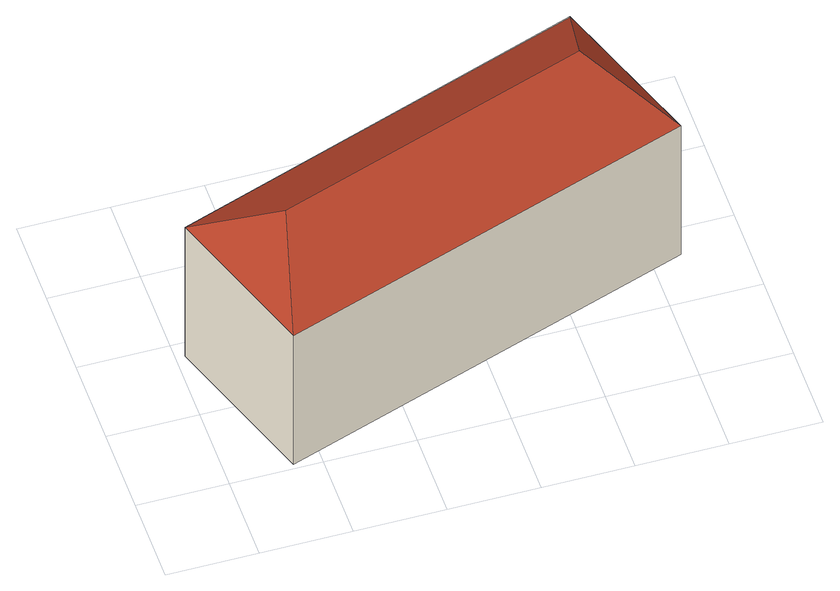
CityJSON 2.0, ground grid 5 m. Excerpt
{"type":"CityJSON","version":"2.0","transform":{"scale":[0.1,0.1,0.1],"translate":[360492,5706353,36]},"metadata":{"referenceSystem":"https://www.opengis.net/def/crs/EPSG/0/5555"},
"CityObjects":{
"building1":{"type":"Building","attributes":{"function":"31001_1010","yearOfConstruction":1955,"roofType":"3200","measuredHeight":13.05,"storeysAboveGround":3},"address":[{"countryName":"Germany","locality_type":"Town","localityName":"Essen","thoroughfare_type":"Street","thoroughfareNumber":"208","thoroughfareName":"Vogelheimer Str."}],"geometry":[{"type":"MultiSurface","lod":"2","boundaries":[[[0,1,2,3]],[[1,4,5,2]],[[4,6,7,5]],[[6,8,9,7]],[[8,0,3,9]],[[10,11,0,8]],[[10,8,4]],[[11,10,4,1]],[[11,1,0]],[[3,2,5,9]]],"semantics":{"surfaces":[{"type":"WallSurface"},{"type":"RoofSurface"},{"type":"GroundSurface"}],"values":[0,0,0,0,0,1,1,1,1,2]}}]}
},
"vertices":[
[35,3,106],[5,91,106],[5,91,10],[35,3,10],[235,171,106],[235,171,10],[246,140,106],[246,140,10],[266,82,106],[266,82,10],[223,117,140],[48,57,140]
]}
